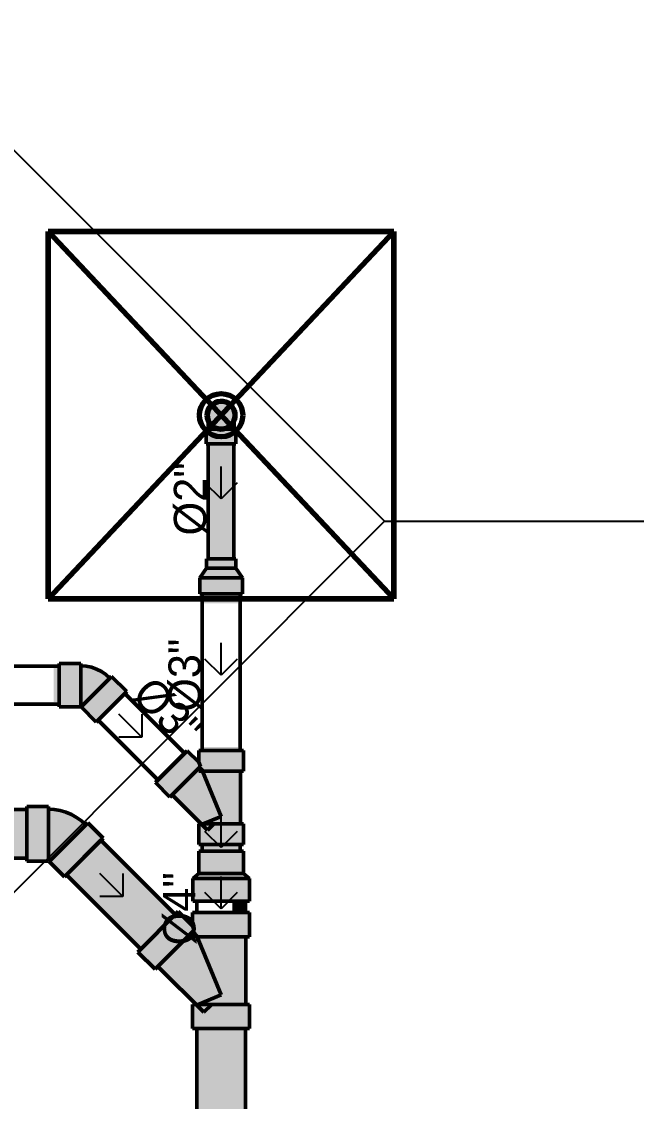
# Model space of a CAD drawing. Header units: metres. Extents: x -232 to 581, y 30 to 789.
# Drawn here: x 352.036 to 353.482, y 383.053 to 385.59 of the extents above; entities that cross this region are included whole.
import ezdxf

# ---------------------------------------------------------------- set-up
doc = ezdxf.new("R2010")
doc.units = ezdxf.units.M
doc.layers.add('_electricos-Leyenda', color=7, linetype='Continuous')
doc.layers.add('M-SY-PIPE-STANDARD-Drenaje Ventilacion', color=254, linetype='Continuous')
doc.layers.add('G-Risr-Std-Nplt', color=7, linetype='Continuous', lineweight=18, plot=False)
doc.layers.add('M-SY-PIPE-STANDARD-Drenaje Sanitario', color=7, linetype='Continuous', true_color=0x726558)
doc.layers.add('P-Fixt-Sho', color=94, linetype='Continuous', lineweight=70)
doc.styles.add('DS-CAST-01', font='GOTHIC.TTF', dxfattribs={"height": 3})

# ---------------------------------------------------------------- blocks, each defined once
blk = doc.blocks.new('TECHO ARQ 20.03')
at = {"layer": '_electricos-Leyenda', "color": 30, "true_color": 0xf8991e}
for p, q in [((225.8805, 109.715), (229.7805, 105.815)), ((225.8805, 101.9149), (229.7805, 105.815)), ((229.7805, 105.815), (241.9859, 105.815))]:
    blk.add_line(p, q, dxfattribs=at)
blk = doc.blocks.new('_Open90')
at = {"color": 0, "linetype": 'ByBlock', "lineweight": -2}
for p, q in [((-0.5, 0.5), (0, 0)), ((0, 0), (-1, 0)), ((0, 0), (-0.5, -0.5))]:
    blk.add_line(p, q, dxfattribs=at)
blk = doc.blocks.new('Aecb_Duct_Rnd_2Line_Open')
at = {"layer": 'G-Risr-Std-Nplt', "color": 0, "linetype": 'ByBlock', "lineweight": -2}
blk.add_circle((0, 0), 1, dxfattribs=at)
blk = doc.blocks.new('DR 20.03.26 LN09')
at = {"layer": 'M-SY-PIPE-STANDARD-Drenaje Sanitario', "linetype": 'Continuous', "lineweight": 50}
for points in [[(-9259.968, -2907.31), (-9259.968, -2908.685), (-9257.218, -2908.685), (-9257.218, -2907.31), (-9257.39, -2907.31), (-9257.39, -2906.694), (-9257.399, -2906.702), (-9257.371, -2906.658), (-9257.274, -2906.416), (-9257.224, -2906.159), (-9257.224, -2905.898), (-9257.274, -2905.641), (-9257.371, -2905.398), (-9257.512, -2905.178), (-9257.692, -2904.989), (-9257.905, -2904.838), (-9258.143, -2904.729), (-9258.397, -2904.667), (-9258.658, -2904.655), (-9258.917, -2904.692), (-9259.164, -2904.778), (-9259.39, -2904.908), (-9259.588, -2905.08), (-9259.75, -2905.285), (-9259.869, -2905.517), (-9259.943, -2905.768), (-9259.968, -2906.028), (-9259.943, -2906.289), (-9259.869, -2906.539), (-9259.785, -2906.704), (-9259.796, -2906.694), (-9259.796, -2907.31)], [(-9259.928, -2905.771), (-9259.952, -2906.028), (-9259.928, -2906.286), (-9259.855, -2906.534), (-9259.737, -2906.763), (-9259.577, -2906.967), (-9259.381, -2907.136), (-9259.158, -2907.265), (-9258.913, -2907.349), (-9258.658, -2907.386), (-9258.399, -2907.374), (-9258.148, -2907.313), (-9257.913, -2907.206), (-9257.703, -2907.056), (-9257.524, -2906.869), (-9257.385, -2906.651), (-9257.289, -2906.411), (-9257.24, -2906.158), (-9257.24, -2905.899), (-9257.289, -2905.645), (-9257.385, -2905.405), (-9257.524, -2905.188), (-9257.703, -2905.001), (-9257.913, -2904.851), (-9258.148, -2904.744), (-9258.399, -2904.683), (-9258.658, -2904.671), (-9258.913, -2904.707), (-9259.158, -2904.792), (-9259.381, -2904.921), (-9259.577, -2905.09), (-9259.737, -2905.293), (-9259.855, -2905.523)], [(-9259.775, -2905.916), (-9259.775, -2906.141), (-9259.732, -2906.363), (-9259.648, -2906.573), (-9259.526, -2906.762), (-9259.371, -2906.926), (-9259.187, -2907.057), (-9258.981, -2907.151), (-9258.762, -2907.204), (-9258.536, -2907.215), (-9258.313, -2907.182), (-9258.1, -2907.109), (-9257.904, -2906.996), (-9257.733, -2906.848), (-9257.594, -2906.67), (-9257.49, -2906.47), (-9257.427, -2906.253), (-9257.405, -2906.028), (-9257.427, -2905.804), (-9257.49, -2905.587), (-9257.594, -2905.386), (-9257.733, -2905.209), (-9257.904, -2905.061), (-9258.1, -2904.948), (-9258.313, -2904.874), (-9258.536, -2904.842), (-9258.762, -2904.853), (-9258.981, -2904.906), (-9259.187, -2905), (-9259.371, -2905.131), (-9259.526, -2905.294), (-9259.648, -2905.484), (-9259.732, -2905.694)], [(-9259.78, -2908.685), (-9259.78, -2919.313), (-9258.593, -2919.313), (-9257.405, -2919.313), (-9257.405, -2908.685), (-9258.593, -2908.685)], [(-9260.571, -2921.063), (-9260.571, -2922.563), (-9256.615, -2922.563), (-9256.615, -2921.063), (-9257.242, -2920.188), (-9257.242, -2919.313), (-9259.944, -2919.313), (-9259.944, -2920.188)], [(-9260.343, -2937.067), (-9258.593, -2937.067), (-9256.843, -2937.067), (-9256.843, -2922.563), (-9258.593, -2922.563), (-9260.343, -2922.563), (-9260.343, -2923.443), (-9257.044, -2923.443), (-9257.044, -2936.744), (-9260.343, -2936.744)], [(-9287.831, -2931.009), (-9287.831, -2932.759), (-9273.588, -2932.759), (-9273.588, -2931.009), (-9273.588, -2929.259), (-9274.112, -2929.259), (-9274.112, -2932.558), (-9287.413, -2932.558), (-9287.413, -2929.259), (-9287.831, -2929.259)], [(-9273.588, -2929.009), (-9273.588, -2933.009), (-9271.588, -2933.009), (-9271.588, -2932.79), (-9271.538, -2932.795), (-9271.49, -2932.81), (-9271.446, -2932.834), (-9271.407, -2932.865), (-9271.562, -2933.02), (-9270.148, -2934.434), (-9267.319, -2931.606), (-9268.733, -2930.192), (-9268.888, -2930.346), (-9269.264, -2930.017), (-9269.679, -2929.74), (-9270.127, -2929.519), (-9270.6, -2929.358), (-9271.09, -2929.261), (-9271.588, -2929.228), (-9271.588, -2929.009)], [(-9269.971, -2934.258), (-9264.449, -2939.78), (-9264.307, -2939.638), (-9269.829, -2934.116)], [(-9261.742, -2937.073), (-9264.681, -2940.012), (-9263.333, -2941.36), (-9263.123, -2941.15), (-9260.424, -2943.848), (-9260.671, -2943.848), (-9260.671, -2945.754), (-9258.593, -2945.754), (-9256.515, -2945.754), (-9256.515, -2943.848), (-9256.812, -2943.848), (-9256.812, -2938.973), (-9256.515, -2938.973), (-9256.515, -2937.067), (-9258.593, -2937.067), (-9260.671, -2937.067), (-9260.671, -2938.143)], [(-9276.588, -2942.25), (-9276.588, -2947.281), (-9274.588, -2947.281), (-9274.588, -2947.047), (-9274.532, -2947.051), (-9274.477, -2947.064), (-9274.425, -2947.086), (-9274.377, -2947.115), (-9274.334, -2947.152), (-9274.5, -2947.318), (-9273.085, -2948.732), (-9269.528, -2945.174), (-9270.942, -2943.76), (-9271.108, -2943.926), (-9271.519, -2943.558), (-9271.969, -2943.239), (-9272.453, -2942.972), (-9272.962, -2942.76), (-9273.493, -2942.608), (-9274.037, -2942.515), (-9274.588, -2942.484), (-9274.588, -2942.25)], [(-9295.38, -2944.766), (-9295.38, -2947.016), (-9276.588, -2947.016), (-9276.588, -2944.766), (-9276.588, -2942.516), (-9279.347, -2942.516), (-9279.347, -2945.815), (-9292.649, -2945.815), (-9292.649, -2942.516), (-9295.38, -2942.516)], [(-9271.307, -2946.953), (-9272.898, -2948.544), (-9266.018, -2955.424), (-9264.427, -2953.833), (-9262.836, -2952.242), (-9269.716, -2945.362)], [(-9261.218, -2948.909), (-9261.218, -2950.987), (-9255.968, -2950.987), (-9255.968, -2948.909), (-9256.515, -2948.44), (-9256.515, -2946.362), (-9260.671, -2946.362), (-9260.671, -2948.44)], [(-9260.343, -2945.754), (-9260.343, -2946.362), (-9258.593, -2946.362), (-9256.843, -2946.362), (-9256.843, -2945.754), (-9258.593, -2945.754)], [(-9256.343, -2952.042), (-9256.343, -2950.987), (-9257.544, -2950.987), (-9257.544, -2952.042)], [(-9262.559, -2951.966), (-9266.294, -2955.7), (-9264.703, -2957.291), (-9264.449, -2957.037), (-9260.944, -2960.542), (-9261.234, -2960.542), (-9261.234, -2962.792), (-9258.593, -2962.792), (-9255.952, -2962.792), (-9255.952, -2960.542), (-9256.312, -2960.542), (-9256.312, -2954.292), (-9255.952, -2954.292), (-9255.952, -2952.042), (-9258.593, -2952.042), (-9261.234, -2952.042), (-9261.234, -2953.292)], [(-9260.843, -2999.062), (-9258.593, -2999.062), (-9256.343, -2999.062), (-9256.343, -2962.792), (-9258.593, -2962.792), (-9260.843, -2962.792), (-9260.843, -2974.276), (-9257.544, -2974.276), (-9257.544, -2987.578), (-9260.843, -2987.578)]]:
    blk.add_hatch(color=251, dxfattribs=at).paths.add_polyline_path(points, flags=0)
at = {"layer": 'M-SY-PIPE-STANDARD-Drenaje Sanitario', "color": 251, "linetype": 'Continuous', "lineweight": 50}
for points in [[(-9259.968, -2906.028), (-9259.943, -2906.289), (-9259.869, -2906.539), (-9259.75, -2906.772), (-9259.588, -2906.977), (-9259.39, -2907.148), (-9259.164, -2907.279), (-9258.917, -2907.365), (-9258.658, -2907.402), (-9258.397, -2907.389), (-9258.143, -2907.328), (-9257.905, -2907.219), (-9257.692, -2907.068), (-9257.512, -2906.878), (-9257.371, -2906.658), (-9257.274, -2906.416), (-9257.224, -2906.159), (-9257.224, -2905.898), (-9257.274, -2905.641), (-9257.371, -2905.398), (-9257.512, -2905.178), (-9257.692, -2904.989), (-9257.905, -2904.838), (-9258.143, -2904.729), (-9258.397, -2904.667), (-9258.658, -2904.655), (-9258.917, -2904.692), (-9259.164, -2904.778), (-9259.39, -2904.908), (-9259.588, -2905.08), (-9259.75, -2905.285), (-9259.869, -2905.517), (-9259.943, -2905.768), (-9259.968, -2906.028)], [(-9259.952, -2906.028), (-9259.928, -2905.771), (-9259.855, -2905.523), (-9259.737, -2905.293), (-9259.577, -2905.09), (-9259.381, -2904.921), (-9259.158, -2904.792), (-9258.913, -2904.707), (-9258.658, -2904.671), (-9258.399, -2904.683), (-9258.148, -2904.744), (-9257.913, -2904.851), (-9257.703, -2905.001), (-9257.524, -2905.188), (-9257.385, -2905.405), (-9257.289, -2905.645), (-9257.24, -2905.899), (-9257.24, -2906.158), (-9257.289, -2906.411), (-9257.385, -2906.651), (-9257.524, -2906.869), (-9257.703, -2907.056), (-9257.913, -2907.206), (-9258.148, -2907.313), (-9258.399, -2907.374), (-9258.658, -2907.386), (-9258.913, -2907.349), (-9259.158, -2907.265), (-9259.381, -2907.136), (-9259.577, -2906.967), (-9259.737, -2906.763), (-9259.855, -2906.534), (-9259.928, -2906.286), (-9259.952, -2906.028)], [(-9259.796, -2906.028), (-9259.774, -2906.256), (-9259.71, -2906.476), (-9259.605, -2906.679), (-9259.464, -2906.859), (-9259.291, -2907.008), (-9259.093, -2907.123), (-9258.877, -2907.198), (-9258.65, -2907.23), (-9258.422, -2907.219), (-9258.199, -2907.165), (-9257.991, -2907.07), (-9257.805, -2906.938), (-9257.647, -2906.772), (-9257.524, -2906.58), (-9257.438, -2906.367), (-9257.395, -2906.143), (-9257.395, -2905.914), (-9257.438, -2905.689), (-9257.524, -2905.477), (-9257.647, -2905.285), (-9257.805, -2905.119), (-9257.991, -2904.986), (-9258.199, -2904.891), (-9258.422, -2904.838), (-9258.65, -2904.827), (-9258.877, -2904.859), (-9259.093, -2904.934), (-9259.291, -2905.048), (-9259.464, -2905.198), (-9259.605, -2905.378), (-9259.71, -2905.581), (-9259.774, -2905.801), (-9259.796, -2906.028)], [(-9259.796, -2906.028), (-9259.796, -2907.31)], [(-9257.39, -2907.31), (-9257.39, -2906.028)], [(-9259.092, -2907.31), (-9259.968, -2907.31)], [(-9259.968, -2907.31), (-9259.968, -2908.685)], [(-9259.796, -2907.31), (-9257.39, -2907.31)], [(-9257.218, -2907.31), (-9258.094, -2907.31)], [(-9257.218, -2907.31), (-9257.218, -2908.685)], [(-9259.968, -2908.685), (-9257.218, -2908.685)], [(-9259.78, -2908.685), (-9259.78, -2919.313)], [(-9257.405, -2908.685), (-9259.78, -2908.685)], [(-9257.405, -2919.313), (-9257.405, -2908.685)], [(-9257.242, -2919.313), (-9259.944, -2919.313)], [(-9259.944, -2920.188), (-9259.944, -2919.313)], [(-9259.78, -2919.313), (-9257.405, -2919.313)], [(-9257.242, -2920.188), (-9257.242, -2919.313)], [(-9260.571, -2921.063), (-9259.944, -2920.188)], [(-9259.944, -2920.188), (-9257.242, -2920.188)], [(-9259.944, -2920.188), (-9257.242, -2920.188)], [(-9257.242, -2920.188), (-9256.615, -2921.063)], [(-9256.615, -2921.063), (-9260.571, -2921.063)], [(-9256.615, -2921.063), (-9260.571, -2921.063)], [(-9260.571, -2922.563), (-9260.571, -2921.063)], [(-9256.615, -2922.563), (-9256.615, -2921.063)], [(-9260.571, -2922.563), (-9256.615, -2922.563)], [(-9256.843, -2922.563), (-9260.343, -2922.563)], [(-9260.343, -2922.563), (-9260.343, -2937.067)], [(-9256.843, -2937.067), (-9256.843, -2922.563)], [(-9273.588, -2929.259), (-9287.831, -2929.259)], [(-9273.588, -2929.009), (-9273.588, -2933.009)], [(-9273.588, -2929.009), (-9271.588, -2929.009)], [(-9273.588, -2932.759), (-9273.588, -2929.259)], [(-9271.588, -2933.009), (-9271.588, -2929.009)], [(-9271.588, -2932.79), (-9271.588, -2929.228)], [(-9271.588, -2929.228), (-9271.09, -2929.261), (-9270.6, -2929.358), (-9270.127, -2929.519), (-9269.679, -2929.74), (-9269.264, -2930.017), (-9268.888, -2930.346)], [(-9268.733, -2930.192), (-9271.562, -2933.02)], [(-9268.888, -2930.346), (-9271.407, -2932.865)], [(-9268.733, -2930.192), (-9267.319, -2931.606)], [(-9270.148, -2934.434), (-9267.319, -2931.606)], [(-9267.496, -2931.783), (-9269.971, -2934.258)], [(-9261.974, -2937.305), (-9267.496, -2931.783)], [(-9287.831, -2932.759), (-9273.588, -2932.759)], [(-9273.588, -2933.009), (-9271.588, -2933.009)], [(-9271.407, -2932.865), (-9271.446, -2932.834), (-9271.49, -2932.81), (-9271.538, -2932.795), (-9271.588, -2932.79)], [(-9271.562, -2933.02), (-9270.148, -2934.434)], [(-9269.971, -2934.258), (-9264.449, -2939.78)], [(-9261.742, -2937.073), (-9264.681, -2940.012)], [(-9264.449, -2939.78), (-9261.974, -2937.305)], [(-9260.671, -2938.143), (-9261.742, -2937.073)], [(-9258.593, -2937.067), (-9260.671, -2937.067)], [(-9260.671, -2938.143), (-9260.671, -2937.067)], [(-9260.343, -2937.067), (-9256.843, -2937.067)], [(-9256.515, -2937.067), (-9258.593, -2937.067)], [(-9256.515, -2938.973), (-9256.515, -2937.067)], [(-9260.509, -2938.536), (-9260.671, -2938.143)], [(-9263.333, -2941.36), (-9260.509, -2938.536)], [(-9263.123, -2941.15), (-9260.604, -2938.631)], [(-9260.671, -2938.973), (-9260.671, -2938.698)], [(-9260.671, -2938.973), (-9258.593, -2938.973)], [(-9260.604, -2938.631), (-9260.261, -2938.973)], [(-9260.261, -2938.973), (-9260.261, -2938.973), (-9260.327, -2938.973)], [(-9260.261, -2938.973), (-9260.327, -2938.973)], [(-9260.327, -2938.973), (-9258.593, -2943.161)], [(-9256.812, -2938.973), (-9260.261, -2938.973)], [(-9258.593, -2938.973), (-9256.515, -2938.973)], [(-9256.812, -2943.848), (-9256.812, -2938.973)], [(-9263.333, -2941.36), (-9264.681, -2940.012)], [(-9259.852, -2944.42), (-9263.123, -2941.15)], [(-9276.588, -2942.25), (-9276.588, -2947.281)], [(-9276.588, -2942.25), (-9274.588, -2942.25)], [(-9274.588, -2947.281), (-9274.588, -2942.25)], [(-9276.588, -2942.516), (-9295.38, -2942.516)], [(-9276.588, -2947.016), (-9276.588, -2942.516)], [(-9274.588, -2947.047), (-9274.588, -2942.484)], [(-9274.588, -2942.484), (-9274.037, -2942.515), (-9273.493, -2942.608), (-9272.962, -2942.76), (-9272.453, -2942.972), (-9271.969, -2943.239), (-9271.519, -2943.558), (-9271.108, -2943.926)], [(-9258.593, -2943.161), (-9260.253, -2943.848)], [(-9270.942, -2943.76), (-9274.5, -2947.318)], [(-9271.108, -2943.926), (-9274.334, -2947.152)], [(-9270.942, -2943.76), (-9269.528, -2945.174)], [(-9258.593, -2943.848), (-9260.671, -2943.848)], [(-9260.671, -2945.754), (-9260.671, -2943.848)], [(-9260.253, -2943.848), (-9259.28, -2943.848)], [(-9259.28, -2943.848), (-9259.852, -2944.42)], [(-9256.812, -2943.848), (-9259.28, -2943.848)], [(-9256.515, -2943.848), (-9258.593, -2943.848)], [(-9256.515, -2945.754), (-9256.515, -2943.848)], [(-9273.085, -2948.732), (-9269.528, -2945.174)], [(-9269.716, -2945.362), (-9272.898, -2948.544)], [(-9262.836, -2952.242), (-9269.716, -2945.362)], [(-9260.671, -2945.754), (-9258.593, -2945.754)], [(-9256.515, -2946.362), (-9260.671, -2946.362)], [(-9260.671, -2948.44), (-9260.671, -2946.362)], [(-9256.843, -2945.754), (-9260.343, -2945.754)], [(-9260.343, -2945.754), (-9260.343, -2946.362)], [(-9260.343, -2946.362), (-9256.843, -2946.362)], [(-9258.593, -2945.754), (-9256.515, -2945.754)], [(-9256.843, -2946.362), (-9256.843, -2945.754)], [(-9256.515, -2948.44), (-9256.515, -2946.362)], [(-9295.38, -2947.016), (-9276.588, -2947.016)], [(-9276.588, -2947.281), (-9274.588, -2947.281)], [(-9274.334, -2947.152), (-9274.377, -2947.115), (-9274.425, -2947.086), (-9274.477, -2947.064), (-9274.532, -2947.051), (-9274.588, -2947.047)], [(-9274.5, -2947.318), (-9273.085, -2948.732)], [(-9272.898, -2948.544), (-9266.018, -2955.424)], [(-9261.218, -2948.909), (-9260.671, -2948.44)], [(-9255.968, -2948.909), (-9261.218, -2948.909)], [(-9255.968, -2948.909), (-9261.218, -2948.909)], [(-9261.218, -2950.987), (-9261.218, -2948.909)], [(-9260.671, -2948.44), (-9256.515, -2948.44)], [(-9260.671, -2948.44), (-9256.515, -2948.44)], [(-9256.515, -2948.44), (-9255.968, -2948.909)], [(-9255.968, -2950.987), (-9255.968, -2948.909)], [(-9261.218, -2950.987), (-9255.968, -2950.987)], [(-9260.843, -2950.987), (-9260.843, -2952.042)], [(-9256.343, -2950.987), (-9260.843, -2950.987)], [(-9256.343, -2952.042), (-9256.343, -2950.987)], [(-9262.559, -2951.966), (-9266.294, -2955.7)], [(-9266.018, -2955.424), (-9262.836, -2952.242)], [(-9261.234, -2953.292), (-9262.559, -2951.966)], [(-9258.593, -2952.042), (-9261.234, -2952.042)], [(-9261.234, -2953.292), (-9261.234, -2952.042)], [(-9260.843, -2952.042), (-9256.343, -2952.042)], [(-9255.952, -2952.042), (-9258.593, -2952.042)], [(-9255.952, -2954.292), (-9255.952, -2952.042)], [(-9261.078, -2953.667), (-9261.234, -2953.292)], [(-9264.703, -2957.291), (-9261.078, -2953.667)], [(-9264.449, -2957.037), (-9261.222, -2953.811)], [(-9261.234, -2954.292), (-9261.234, -2953.822)], [(-9261.234, -2954.292), (-9258.593, -2954.292)], [(-9261.222, -2953.811), (-9260.742, -2954.292)], [(-9260.742, -2954.292), (-9260.742, -2954.292), (-9260.819, -2954.292)], [(-9260.742, -2954.292), (-9260.819, -2954.292)], [(-9260.819, -2954.292), (-9258.593, -2959.667)], [(-9256.312, -2954.292), (-9260.742, -2954.292)], [(-9258.593, -2954.292), (-9255.952, -2954.292)], [(-9256.312, -2960.542), (-9256.312, -2954.292)], [(-9264.703, -2957.291), (-9266.294, -2955.7)], [(-9260.206, -2961.28), (-9264.449, -2957.037)], [(-9258.593, -2959.667), (-9260.705, -2960.542)], [(-9258.593, -2960.542), (-9261.234, -2960.542)], [(-9261.234, -2962.792), (-9261.234, -2960.542)], [(-9260.705, -2960.542), (-9259.468, -2960.542)], [(-9259.468, -2960.542), (-9260.206, -2961.28)], [(-9256.312, -2960.542), (-9259.468, -2960.542)], [(-9255.952, -2960.542), (-9258.593, -2960.542)], [(-9255.952, -2962.792), (-9255.952, -2960.542)], [(-9261.234, -2962.792), (-9258.593, -2962.792)], [(-9260.843, -2962.792), (-9260.843, -2999.062)], [(-9256.343, -2962.792), (-9260.843, -2962.792)], [(-9258.593, -2962.792), (-9255.952, -2962.792)], [(-9256.343, -2999.062), (-9256.343, -2962.792)]]:
    blk.add_lwpolyline(points, dxfattribs=at)
at = {"layer": 'P-Fixt-Sho', "color": 94, "linetype": 'Continuous', "lineweight": 70}
for p, q in [((-9242.593, -2889.028, 72), (-9274.593, -2889.028, 72)), ((-9274.593, -2889.028, 72), (-9274.593, -2923.028, 72)), ((-9242.593, -2923.028, 72), (-9242.593, -2889.028, 72)), ((-9272.033, -2920.308, 72), (-9271.95, -2920.308, 72)), ((-9245.236, -2920.308, 72), (-9245.153, -2920.308, 72)), ((-9274.593, -2923.028, 72), (-9272.673, -2923.028, 72)), ((-9272.673, -2923.028, 72), (-9244.513, -2923.028, 72)), ((-9244.513, -2923.028, 72), (-9242.593, -2923.028, 72))]:
    blk.add_line(p, q, dxfattribs=at)
at = {"layer": 'P-Fixt-Sho', "color": 94, "linetype": 'Continuous', "lineweight": 70, "extrusion": (2.22045e-16, -1, 2.22045e-16)}
for p, q in [((-9274.593, -2923.028, 72), (-9274.593, -2889.028, 72)), ((-9274.593, -2889.028, 72), (-9242.593, -2889.028, 72)), ((-9274.593, -2889.028, 72), (-9242.593, -2923.028, 72)), ((-9242.593, -2889.028, 72), (-9274.593, -2923.028, 72)), ((-9242.593, -2889.028, 72), (-9242.593, -2923.028, 72)), ((-9242.593, -2923.028, 72), (-9274.593, -2923.028, 72))]:
    blk.add_line(p, q, dxfattribs=at)
at = {"layer": 'P-Fixt-Sho', "color": 94, "linetype": 'Continuous', "lineweight": 70}
blk.add_circle((-9258.593, -2906.028, 72), 2, dxfattribs=at)
at = {"layer": 'M-SY-PIPE-STANDARD-Drenaje Sanitario', "color": 251, "linetype": 'Continuous', "lineweight": -3, "ltscale": 0.5, "xscale": 1.1875, "yscale": 1.1875, "zscale": 1.1875}
blk.add_blockref('Aecb_Duct_Rnd_2Line_Open', (-9258.593, -2906.028), dxfattribs=at)
at = {"layer": 'M-SY-PIPE-STANDARD-Drenaje Ventilacion', "color": 254, "linetype": 'Continuous', "lineweight": -3, "xscale": 3, "yscale": 3, "zscale": 3}
for p, rotation in [((-9258.593, -2913.774), 270), ((-9258.593, -2930.093), 270), ((-9265.935, -2935.819), 314.9999999999904), ((-9258.593, -2946.04), 270), ((-9267.707, -2950.552), 315.0000000000027), ((-9258.593, -2951.704), 270)]:
    blk.add_blockref('_Open90', p, dxfattribs=dict(at, rotation=rotation))
at = {"layer": 'M-SY-PIPE-STANDARD-Drenaje Ventilacion', "color": 254, "linetype": 'Continuous', "lineweight": -3, "char_height": 3, "attachment_point": 5, "style": 'DS-CAST-01'}
for s, insert, rotation in [('%%C2"', (-9261.413, -2913.774), 90), ('%%C3"', (-9261.913, -2930.093), 90), ('%%C3"', (-9263.587, -2933.471), 315), ('%%C4"', (-9262.413, -2951.704), 90)]:
    blk.add_mtext(s, dxfattribs=dict(at, insert=insert, rotation=rotation))

msp = doc.modelspace()

# ---------------------------------------------------------------- block references
at = {"color": 1}
msp.add_blockref('TECHO ARQ 20.03', (123.1094, 278.6006), dxfattribs=at)
at = {"layer": 'M-SY-PIPE-STANDARD-Drenaje Sanitario', "xscale": 0.02539304808409144, "yscale": 0.02539304808409144, "zscale": 0.02539304808409144}
msp.add_blockref('DR 20.03.26 LN09', (587.6094, 458.4578), dxfattribs=at)

doc.saveas('drawing.dxf')
